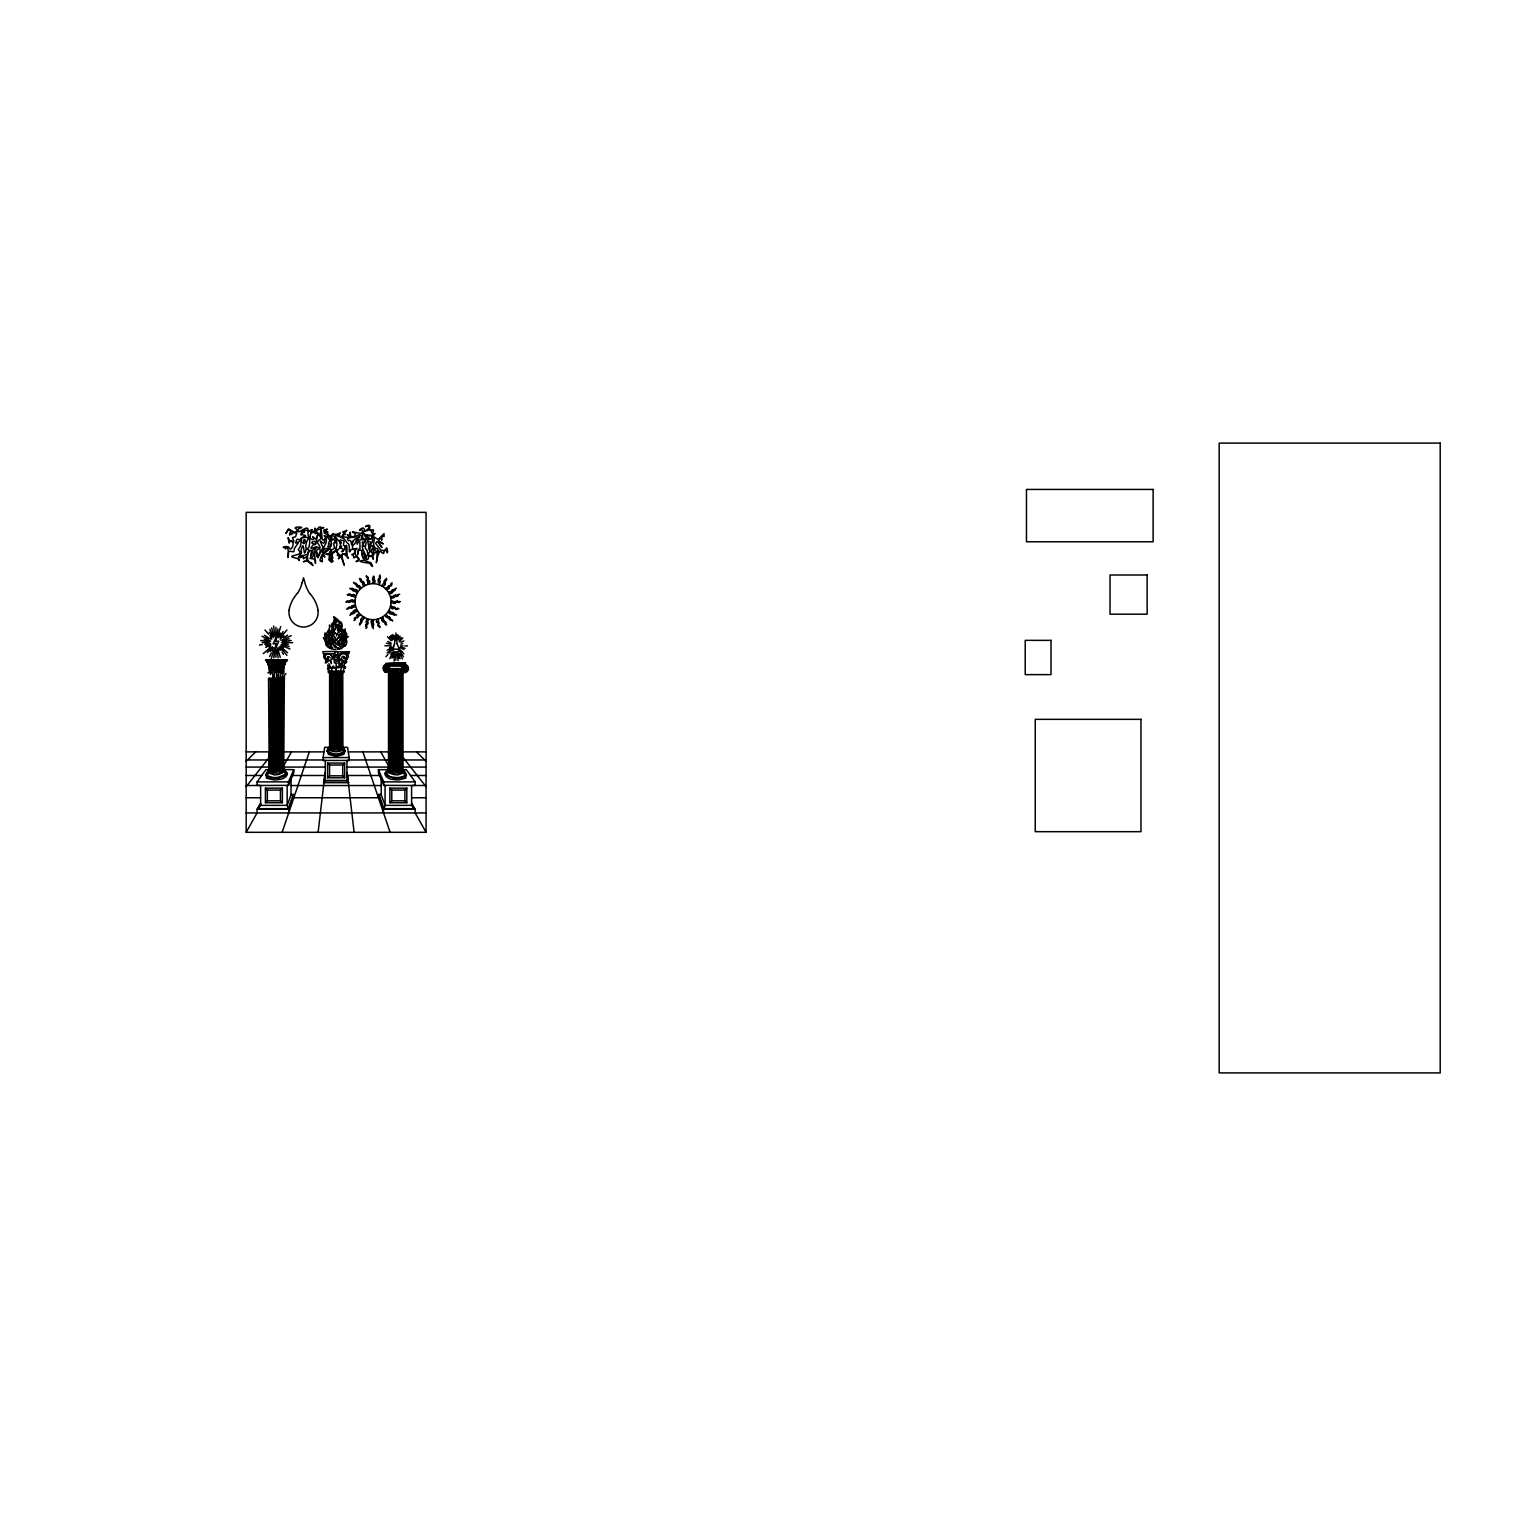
<?xml version="1.0" encoding="UTF-8"?>
<svg xmlns="http://www.w3.org/2000/svg" width="1516" height="1516" viewBox="0 0 1516 1516"><rect width="100%" height="100%" fill="white"/><g stroke="black" fill="none" stroke-linecap="round" stroke-linejoin="round"><path stroke-width="1.5" d="M278.755 667.684L278.698 665.221M389.877 671.209L389.764 770.564L389.271 671.209M394.596 641.154L394.596 639.581M272.994 677.747L273.013 676.382M274.339 676.989L274.301 678.031M278.755 668.12L278.773 678.164M274.339 676.761L274.472 668.935M394.596 641.78L394.596 642.822A4.453 4.453 0 0 1 394.539 643.731M282.715 673.066L282.905 664.558A6.689 6.689 0 0 1 283.17 663.174L283.227 663.004M327.039 750.951L328.498 754.4L334.449 756.029A22.532 22.532 0 0 0 337.784 756.029L343.734 754.4L345.193 750.78M327.039 750.78L328.896 753.225L334.392 754.608A22.911 22.911 0 0 0 337.841 754.608L342.73 753.528L345.193 751.121M360.448 579.984L360.448 580.022A4.017 4.017 0 0 0 360.486 580.704L360.486 580.704M385.708 623.436L385.708 623.284A4.017 4.017 0 0 0 385.689 622.678L385.67 622.64M284.402 676.629L284.402 676.894A9.778 9.778 0 0 1 284.288 678.164M395.922 656.201L395.941 654.23M281.047 678.164L281.199 677.197M331.151 668.196L333.236 665.998L335.87 668.821M360.675 619.892L361.244 618.717M342.597 747.028A2.539 2.539 0 0 1 344.037 748.449L342.313 750.534L337.594 751.671A19.935 19.935 0 0 1 333.899 751.595L329.919 750.534L328.309 748.506A2.539 2.539 0 0 1 329.635 747.028M274.472 668.234L274.586 664.709A5.363 5.363 0 0 1 275.306 662.625M338.94 648.298L334.486 646.934L333.312 644.281M403.066 672.005A3.335 3.335 0 0 1 401.266 669.674C402.005 661.374 410.988 671.323 404.185 670.773C399.371 665.107 409.187 670.205 403.37 668.764M280.1 672.611L280.081 668.783A19.083 19.083 0 0 1 280.612 663.989M269.242 769.976A4.927 4.927 0 0 0 267.631 771.208L267.385 772.573A5.875 5.875 0 0 0 266.039 773.861L266.551 778.239L273.922 779.925A27.97 27.97 0 0 0 279.171 779.413C282.924 779.622 290.693 775.055 285.558 771.36M281.123 673.104L280.972 665.448A9.456 9.456 0 0 1 281.01 663.553L281.123 662.776M386.694 771.36C381.539 774.96 389.309 779.717 393.061 779.413A27.97 27.97 0 0 0 398.329 779.925L405.701 778.239L406.193 773.861A5.875 5.875 0 0 0 404.905 772.61L404.582 771.246A4.927 4.927 0 0 0 402.991 769.976M276.499 672.156L276.727 667.267A31.609 31.609 0 0 1 276.784 666.604L277.03 664.501M271.307 671.228L271.288 668.708M335.946 627.207L335.927 627.491A9.664 9.664 0 0 1 335.851 628.553L335.491 629.405M395.411 639.581L395.335 640.681M328.669 659.839L327.702 656.599M281.957 668.139L281.995 667.59A13.019 13.019 0 0 1 282.336 665.145L282.715 664.046M337.007 639.411L337.007 639.487A2.786 2.786 0 0 1 336.76 640.586M336.135 668.006L336.192 662.663M341.46 658.115L342.635 656.201L344.53 657.072M260.638 804.086L258.004 808.672L288.305 808.672L287.168 805.375L287.168 785.534L288.476 785.364L293.782 772.8L293.782 769.692L285.103 769.56A2.824 2.824 0 0 0 284.515 769.105A5.268 5.268 0 0 0 283.719 768.688L285.179 771.568L278.755 774.449A24.578 24.578 0 0 1 274.339 774.865L267.385 772.573M287.149 773.236L284.894 775.889L279.683 777.803A24.048 24.048 0 0 1 274.87 778.295L268.067 777.291L265.679 775.074M404.905 772.194L404.109 776.211L398.575 777.575A23.706 23.706 0 0 1 393.478 777.158C388.987 778.03 383.245 771.568 388.513 768.688A3.885 3.885 0 0 0 386.978 769.673L378.45 769.692L378.45 772.8L383.756 785.364L385.083 785.534L385.083 805.375L383.946 808.672L414.228 808.672L411.594 804.086M343.26 636.095L343.241 636.379A3.411 3.411 0 0 1 342.389 638.16L341.65 638.937M272.103 662.776L272.122 666.434M338.864 661.753A4.112 4.112 0 0 1 338.693 661.033L337.632 659.043A2.312 2.312 0 0 0 337.575 657.319L337.973 656.39M372.576 583.148L372.576 583.091A2.217 2.217 0 0 1 372.69 582.466A2.71 2.71 0 0 1 373.144 581.879L373.486 580.893M373.599 620.177L373.599 620.29A2.217 2.217 0 0 1 373.486 620.916A2.71 2.71 0 0 1 373.031 621.503L372.614 622.337M333.198 628.647L333.179 628.799A4.662 4.662 0 0 1 333.046 629.5A4.377 4.377 0 0 1 332.629 630.448M394.065 661.147L394.425 657.338M282.772 670.224L285.444 662.549M339.243 635.791L339.243 635.754A2.653 2.653 0 0 1 340.588 633.593L340.702 633.669M340.513 664.728L342.9 660.654L346.937 661.62M338.693 661.147L337.954 663.421M346.956 772.554L348.377 782.37L323.856 782.37L325.296 772.554M318.133 832.303L325.068 772.781M329.048 637.213L329.105 638.407M360.884 621.882L360.353 622.659A3.221 3.221 0 0 0 359.557 623.663A2.141 2.141 0 0 0 359.747 625.085L360.353 623.758M385.272 581.575L385.879 580.666A3.221 3.221 0 0 0 386.618 579.718A2.141 2.141 0 0 0 386.428 578.316L385.841 579.548M394.52 656.542L394.937 653.017M337.632 653.661L337.651 653.339A2.445 2.445 0 0 0 337.215 651.899L349.495 651.69L348.794 653.813C344.284 648.81 336.988 658.171 334.468 653.358A2.558 2.558 0 0 1 335.131 651.766L336.628 651.406L322.737 651.69L323.458 653.813L334.562 653.832M384.23 582.561L384.211 582.637A2.899 2.899 0 0 1 382.923 584.001M273.771 657.849L273.979 656.371M274.074 655.708L274.642 651.709M277.257 633.593L277.921 628.932M323.856 782.37L325.296 780.399L325.296 760.464L323.098 760.445L323.098 757.545L324.651 747.369L328.991 747.369A4.245 4.245 0 0 1 329.597 746.933M342.142 644.622L342.673 642.613M335.794 645.532L335.775 645.702A2.388 2.388 0 0 0 336.078 646.726M394.16 654.344L394.482 652.43M334.581 642.974L334.695 642.386A5.818 5.818 0 0 1 334.884 641.799L335.093 641.325A8.073 8.073 0 0 1 335.737 640.226L335.434 640.491A6.367 6.367 0 0 0 333.785 642.405L333.634 643.011M396.605 637.175L397.021 635.185M393.44 657.451L393.914 655.272M406.572 775.074L404.166 777.291L397.381 778.295A24.048 24.048 0 0 1 392.549 777.803L387.357 775.889L385.102 773.236M401.513 670.754L401.588 771.777M397.647 635.943L397.912 634.844M339.584 664.16L339.451 662.151M335.946 649.056L335.226 649.341A8.509 8.509 0 0 1 333.539 649.265L331.435 648.81M368.161 582.068L367.971 582.504A5.42 5.42 0 0 0 367.668 583.205L367.952 584.437M377.996 621.352L378.185 620.878A5.42 5.42 0 0 0 378.488 620.177L378.223 618.945M331.056 667.836L330.223 667.002A1.971 1.971 0 0 0 328.385 666.453L327.475 668.764M397.571 639.24L398.386 636.208M367.137 579.51L367.137 579.548A1.914 1.914 0 0 0 367.744 581.575M379.019 623.872L379.038 623.796A1.914 1.914 0 0 0 378.431 621.806M302.234 582.599L303.56 577.804L304.868 582.599A35.664 35.664 0 0 0 310.344 594.405M391.905 658.228L393.459 652.809M271.231 658.759L273.657 650.478M277.788 636.379L278.527 633.878M278.698 633.309L279.664 629.993M279.854 629.348L280.687 626.563M336.495 635.962L336.514 635.924A2.71 2.71 0 0 0 336.514 634.503M363.707 618.831L363.707 618.774A3.885 3.885 0 0 1 364.409 617.467M393.269 647.844L393.554 647.029A6.443 6.443 0 0 1 393.781 646.441L393.914 646.195M339.091 657.546L339.016 657.792A3.108 3.108 0 0 0 338.769 659.043M369.411 527.985C369.885 532.703 375.551 526.658 372.803 532.495C371.704 535.489 371.685 527.208 367.422 530.638C361.471 529.823 361.528 536.891 363.29 538.37C359.463 543.05 370.757 535.849 364.541 536.096C361.793 528.648 367.099 538.597 369.601 538.673C365.924 533.973 363.726 546.082 363.651 542.52C358.989 539.677 367.573 549.493 362.267 545.343C362.002 549.891 364.769 551.805 365.621 556.201C362.324 561.356 366.91 561.526 370.738 562.569C374.092 567.685 372.386 567.78 369.582 563.118C368.464 563.118 353.91 561.356 363.745 560.295C366.645 558.513 363.025 548.621 362.57 555.292C365.091 563.137 360.221 553.7 362.324 550.422L358.705 550.081L357.549 554.913L358.363 549.474L360.012 548.621L359.842 541.818L358.667 541.231L357.207 544.225L356.468 540.189L361.244 539.791L361.661 536.171L359.823 534.75A12.564 12.564 0 0 0 356.506 535.811C354.896 539.052 344.265 535.66 348.434 540.852C352.432 537.195 350.67 551.312 352.963 541.667C349.267 543.77 362.135 532.533 359.008 537.877C355.748 538.805 356.563 543.278 353.171 545.154L352.47 546.537C351.428 551.578 359.861 546.423 356.071 549.152C351.39 554.875 360.107 556.675 358.875 560.882A2.767 2.767 0 0 1 358.231 561.015C352.773 562.607 358.61 560.958 358.799 558.741C354.327 553.283 353.929 561.924 353.38 555.159C348.187 554.25 357.037 554.78 355.218 550.062C354.27 549.55 350.31 548.148 350.12 551.578C347.751 553.567 351.485 544.604 347.069 542.823L344.018 538.786L337.727 535.849L341.972 536.512L344.227 533.253L342.578 532.021L346.918 530.354L344.776 532.798L345.288 534.58L342.673 534.693L343.298 536.854L348.813 537.46L349.646 536.171L347.221 534.883L350.234 536.096L350.139 532.211L350.764 536.38L353.91 536.872L355.578 533.897L352.735 532.154C349.495 529.956 366.493 537.251 361.812 529.558C355.312 533.139 364.939 523.607 364.352 530.808C367.63 531.131 372.33 524.119 366.569 526.204C362.589 528.345 370.302 522.698 369.923 526.734A25.867 25.867 0 0 1 369.582 527.473L369.582 527.473M350.67 613.715L351.466 612.786A4.396 4.396 0 0 1 352.356 612.635L353.455 611.801M395.505 589.667L394.691 590.596A4.396 4.396 0 0 1 393.8 590.747L392.739 591.505M282.147 832.303L309.321 751.879M333.88 621.446L333.785 621.712A3.942 3.942 0 0 1 333.444 622.451A3.203 3.203 0 0 1 332.667 623.36L332.591 623.398M270.701 771.72L270.625 680.021M332.061 656.883L334.771 654.685M331.435 663.458L331.379 663.629A4.055 4.055 0 0 0 331.265 662.928L331.265 662.833M288.703 812.936L288.703 809.241L293.82 794.46L291.034 794.46M397.988 639.6L398.537 637.99M288.305 808.672L293.119 794.971L291.034 794.877L287.168 805.375L260.638 805.375L258.004 808.672M330.317 747.862L330.166 673.066M394.482 643.807L391.905 650.402L394.842 651.918A12.28 12.28 0 0 0 396.15 651.937L399.618 650.989M270.341 679.983L270.435 771.796M332.61 636.606L331.739 634.692A2.994 2.994 0 0 0 331.89 636.322L331.985 636.701A3.506 3.506 0 0 1 331.947 638.52L331.871 638.482M331.796 638.71L331.246 639.904M312.201 529.52C303.029 532.912 311.974 536.683 309.226 545.248A3.127 3.127 0 0 1 308.601 547.636L307.123 549.019L308.961 549.948L307.142 554.61L301.115 555.803L300.073 557.699L303.541 556.713L303.408 558.779L306.706 556.524L306.535 560.598L303.276 561.754L307.388 560.977L312.959 565.563L311.235 562.55C305.19 563.649 307.331 548.451 311.86 550.611C309.719 556.808 310.363 558.703 312.372 552.923L312.827 550.005C323.439 541.231 304.015 554.704 313.736 544.452C320.084 545.324 305.891 543.069 314.854 541.212L315.915 543.846L317.545 535.129L315.878 539.109L312.656 536.759L313.774 538.995L312.599 539.734L310.117 538.521L310.363 534.58C313.736 529.046 315.044 535.015 315.84 533.405L316.977 533.48C326.054 540.511 316.067 538.635 317.773 543.259C319.251 545.192 322.624 550.782 317.034 546.859C315.025 548.64 314.001 553.321 312.827 556.903C304.659 560.541 316.579 555.728 315.252 562.796L315.48 563.27C316.143 559.612 313.168 555.955 315.574 551.976C318.474 550.479 314.892 561.394 317.64 554.25C314.21 550.801 319.402 546.347 320.35 550.706L317.791 557.774L323.003 547.333C315.84 532.703 325.03 549.474 324.632 539.999C328.062 534.314 323.704 542.576 322.264 539.26L321.259 530.031L320.293 532.703L321.278 536.854L317.223 532.135C308.809 530.695 331.947 526.981 320.615 527.625C319.933 523.967 313.926 535.015 314.911 528.061C316.579 530.903 307.881 535.489 311.746 530.543A13.852 13.852 0 0 0 312.05 529.937M246.179 785.534L288.476 785.364L288.476 781.877L293.782 769.692M389.801 658.664L392.492 652.657M269.583 656.617L271.269 652.903M272.16 650.97L273.695 647.616M278.224 637.705L280.327 633.063M399.087 638.103L399.997 636.133M404.848 772.573L397.912 774.865A24.578 24.578 0 0 1 393.478 774.449L388.74 772.895L386.694 770.564M347.789 608.181L347.979 607.84A3.108 3.108 0 0 1 350.044 607.044A2.407 2.407 0 0 0 352.091 606.059M337.556 658.986L334.562 659.479L334.24 662.132M337.158 624.308L339.584 628.098A3.297 3.297 0 0 1 339.925 629.235L339.982 629.386A4.169 4.169 0 0 0 340.323 628.401M351.03 614.34L351.049 614.283A1.952 1.952 0 0 1 351.39 613.809L351.485 613.734M395.108 589.099L395.145 589.042A1.952 1.952 0 0 1 394.785 589.572L394.729 589.591M282.544 679.983L282.469 770.564L282.848 680.097M354.858 611.782L355.9 611.554A2.71 2.71 0 0 0 356.62 611.611A2.217 2.217 0 0 0 357.226 611.422L357.34 611.384M391.28 591.638L390.465 591.884A2.71 2.71 0 0 0 389.536 591.771A2.217 2.217 0 0 0 388.949 591.96L388.816 591.998M346.179 657.906L343.658 658.361L344.265 656.617M280.195 663.648L280.081 663.856A9.077 9.077 0 0 0 279.342 665.77L279.134 666.699A17.794 17.794 0 0 0 278.755 670.584M379.625 575.72L379.663 575.682A2.445 2.445 0 0 1 380.099 575.019M366.512 627.719L366.531 627.662A2.445 2.445 0 0 1 366.057 628.363L366 628.325M329.806 641.041L330.734 639.392A4.624 4.624 0 0 0 331.454 635.64M334.505 623.474L334.316 623.834A3.582 3.582 0 0 1 334.695 629.064M336.306 655.348L335.51 655.045M333.52 640.169L332.194 643.504A5.78 5.78 0 0 0 332.004 644.414M395.354 588.644L396.415 588.094M246.179 832.303L246.179 512.351L426.072 512.351L426.072 832.303L246.179 832.303L257.076 812.936L257.076 809.241L260.638 803.082M283.719 765.618L291.451 751.879M346.216 601.928L347.6 601.7M350.84 614.7L349.76 615.288M373.012 625.54L372.746 626.525A1.952 1.952 0 0 0 372.955 627.074L373.012 627.112M399.94 601.511L398.689 601.644M365.716 626.525A3.108 3.108 0 0 1 366.209 624.327L366.247 624.27M351.977 605.983L353.607 605.282A3.885 3.885 0 0 0 355.18 605.32L355.388 605.017M400.641 638.482L401.228 637.478M390.863 654.135L391.545 653.017M337.708 630.921L337.822 626.942L338.409 628.041A8.982 8.982 0 0 1 338.769 628.818L338.883 629.159A5.173 5.173 0 0 1 339.167 630.656L339.167 630.827A3.638 3.638 0 0 1 339.129 631.471M342.218 634.086L341.138 635.659A3.203 3.203 0 0 0 340.399 637.345A2.217 2.217 0 0 1 340.096 638.767M399.068 640.965L400.338 638.918M331.417 748.733L331.398 673.066M270.246 651.539L272.425 648.147M279.835 636.606L281.218 634.465M281.654 633.783L283.075 631.566M282.848 663.079L282.203 664.141A7.807 7.807 0 0 0 280.972 668.044M283.587 771.17L278.3 773.747M374.452 582.049L374.357 582.201A3.24 3.24 0 0 0 373.884 583.016M389.176 593.647L389.669 593.097A3.24 3.24 0 0 1 390.446 593.059L390.768 593.059M371.723 621.333L371.894 621.048A3.24 3.24 0 0 0 372.273 620.366M343.791 640.339L345.743 637.743A3.657 3.657 0 0 1 346.235 637.288M354.934 620.082L355.104 619.684A3.392 3.392 0 0 1 355.426 618.831M391.242 583.3L391.109 583.546A3.392 3.392 0 0 1 390.749 584.551M345.459 654.362L346.425 653.851M360.713 614.757L359.898 615.591A5.42 5.42 0 0 1 359.027 615.723L358.553 615.761M385.462 588.625L386.391 587.772A5.42 5.42 0 0 1 387.149 587.677L387.66 587.621M346.16 602.004L346.179 601.966A2.141 2.141 0 0 1 347.183 600.923A3.221 3.221 0 0 1 348.49 601.094L349.571 601.189M378.109 582.466L378.28 582.22A1.952 1.952 0 0 0 378.621 581.594A3.07 3.07 0 0 0 378.469 580.552M271.857 772.175L271.781 679.964L271.61 772.194M368.369 620.461L367.933 621.086A1.952 1.952 0 0 0 367.535 621.787A3.07 3.07 0 0 0 367.687 622.83M329.882 673.066L329.749 746.782A2.786 2.786 0 0 0 329.957 747.9L330.109 747.975M260.638 805.375L260.638 785.534L257.095 785.364L257.095 781.877L265.906 769.692L269.223 769.692L269.223 751.879L246.179 751.879M379.133 578.562L379.227 578.43A2.141 2.141 0 0 0 379.701 577.103M297.344 593.268L295.791 595.295A33.75 33.75 0 0 0 288.931 610.436M327.702 631.641L327.437 631.982A10.1 10.1 0 0 0 326.622 633.271L326.471 633.555A10.081 10.081 0 0 0 325.75 635.337A2.748 2.748 0 0 0 325.769 636.91L326.054 637.554A6.898 6.898 0 0 1 326.66 639.259M379.815 582.921L380.004 581.386M345.155 641.95L344.947 642.197A3.032 3.032 0 0 0 344.378 644.224L344.397 644.338M246.179 786.671L269.223 757.413M337.5 657.319L334.24 656.504M401.74 639.202L402.82 637.876M328.555 641.211L328.593 641.154A3.43 3.43 0 0 0 329.275 639.998M399.428 641.855L401.228 639.714M267.309 652.619L269.564 650.023M269.962 649.568L272.387 646.764M280.233 637.724L284.079 633.271M284.591 632.684L286.941 629.974M342.085 673.028L342.256 747.919A2.16 2.16 0 0 0 342.521 746.82L342.37 673.066M385.955 656.693L388.02 654.344M389.138 653.131L390.995 651.046M331.132 673.009L331.189 748.733M340.626 639.96L342.048 638.52M397.571 594.973L397.647 594.916A2.141 2.141 0 0 1 396.301 595.523M337.803 638.028L337.651 638.179A2.255 2.255 0 0 0 337.026 639.032M265.433 802.741L267.347 800.808L280.441 800.808L282.374 802.741L282.374 788.168L265.433 788.168L265.433 802.741L282.374 802.741M265.433 788.168L267.347 790.101L280.441 790.101L282.374 788.168M327.589 777.765L329.541 775.832L342.711 775.832L344.644 777.765L344.644 763.098L327.589 763.098L327.589 777.765L344.644 777.765M327.589 763.098L329.541 765.03L342.711 765.03L344.644 763.098M389.877 802.741L391.791 800.808L404.886 800.808L406.819 802.741L406.819 788.168L389.877 788.168L389.877 802.741L406.819 802.741M389.877 788.168L391.791 790.101L404.886 790.101L406.819 788.168M390.768 598.365L390.995 598.176A3.885 3.885 0 0 1 392.549 598.176L394.198 597.418A2.407 2.407 0 0 1 396.055 596.243L396.131 596.319M246.179 761.297L255.711 751.879M350.84 600.298L350.764 600.355A5.723 5.723 0 0 1 350.006 600.942M401.835 771.777L402.1 671.323M334.581 657.357L334.013 658.816A2.009 2.009 0 0 1 334.051 659.763L333.368 658.797A2.672 2.672 0 0 1 333.596 657.394M389.593 650.857L391.791 648.772M332.269 639.771L331.947 640.074A2.52 2.52 0 0 0 331.265 640.946M384.988 584.626L385.481 583.489M387.186 652.979L388.949 651.368M339.792 623.171L339.774 623.209A2.653 2.653 0 0 0 338.807 625.104M338.618 642.291L339.091 645.229A7.845 7.845 0 0 1 339.887 646.157L339.963 646.271M400.66 772.156L400.66 670.565L400.432 772.194M263.272 653.642L270.53 647.351M280.062 639.089L282.109 637.326M282.867 636.663L283.928 635.754M342.919 638.388L343.052 638.274A3.98 3.98 0 0 0 342.294 639.013M285.956 673.654L285.785 673.805A4.093 4.093 0 0 0 284.307 676.629M324.557 658.645A3.221 3.221 0 0 1 324.576 654.268L325.94 654.002M344.871 639.979L345.004 639.885A2.198 2.198 0 0 1 344.321 641.382M329.768 633.859L329.484 635.659M384.893 580.344L384.969 580.287A4.017 4.017 0 0 1 385.462 579.965L385.595 579.87M387.755 669.522L387.395 668.291M384.609 584.892L384.533 584.949A4.169 4.169 0 0 0 383.302 586.919M361.547 618.49L361.623 618.433A4.169 4.169 0 0 0 362.855 616.462M351.125 600.052L352.432 599.957M395.051 603.33L393.743 603.444M397.135 609.034L397.192 608.996A1.952 1.952 0 0 1 398.272 608.674A2.103 2.103 0 0 0 398.916 608.826M269.09 647.067L270.454 646.195M283.644 637.705L287.623 635.166M342.54 646.593L342.919 646.347A2.274 2.274 0 0 0 343.45 646.005M350.48 601.852L350.404 601.909A2.407 2.407 0 0 1 348.775 602.383M395.695 601.53L395.771 601.473A2.407 2.407 0 0 1 397.381 600.999M360.562 623.512L360.713 623.417A4.017 4.017 0 0 0 361.206 623.095L361.358 622.962A2.407 2.407 0 0 0 361.907 621.446L361.926 621.352M387.167 650.269L391.583 647.692M400.906 642.5L403.881 640.908M328.404 658.967L325.618 658.115M338.921 664.785L339.546 665.524M353.038 594.954L353.114 594.916A2.407 2.407 0 0 1 350.897 594.935M265.698 647.332L268.54 646.043M269.431 645.645L271.004 644.925M280.915 640.396L284.269 638.861M285.558 638.274L291.224 635.678M396.605 602.193L397.685 602.269A3.221 3.221 0 0 0 398.879 602.439A2.141 2.141 0 0 0 399.997 601.549M395.145 601.814L395.221 601.776A2.899 2.899 0 0 1 393.326 601.359L392.625 601.246M389.498 647.787L391.431 647.067M284.345 678.827L283.719 770.64M400.868 644.281L402.744 643.618M342.578 640.055L341.953 640.396A2.445 2.445 0 0 0 341.479 641.154M340.304 540.151L338.504 540.947L334.979 535.963C340.152 535.811 341.308 531.225 339.281 533.31C336.363 534.902 333.634 534.485 333.084 533.48C332.061 533.291 329.919 540.947 330.545 536.02C325.485 535.053 329.124 530.676 327.058 531.945A3.108 3.108 0 0 0 326.376 532.4L324.917 532.969L326.565 530.96L324.519 530.448L327.285 529.179L323.893 530.24L324.234 533.026L329.768 536.152L331.758 544.036L328.404 544.111L329.086 541.78C333.008 541.25 325.788 538.275 328.422 536.437C327.039 537.498 322.51 534.276 324.746 536.285C328.669 542.444 324.841 543.315 322.794 549.986A9.039 9.039 0 0 0 322.264 551.748C321.013 553.965 324.632 546.385 327.437 548.83L327.342 550.024C322.681 550.232 317.848 563.251 321.127 560.787C324.386 566.093 319.421 549.057 324.917 557.073A2.615 2.615 0 0 1 324.121 556.353C321.127 552.127 332.042 551.293 327.854 546.954C328.46 543.221 329.237 548.47 331.094 545.362L329.578 549L331.417 549.626L329.086 553.53L325.826 554.231L329.446 554.913L328.953 559.954L331.852 562.417L329.427 559.707L330.28 558.343L332.97 561.451L329.825 554.269L331.322 553.965L332.686 558.305L331.928 554.022L335.548 551.009L337.822 553.53L337.367 555.368L340.077 556.732L338.371 558.835L340.626 556.827A3.43 3.43 0 0 1 341.574 557.755C350.31 581.272 333.937 541.155 348.358 558.343C345.364 554.837 348.566 542.747 345.496 545.931C339.925 545.533 348.225 540.037 340.55 540.208M343.298 666.453L343.393 666.415A2.16 2.16 0 0 1 344.719 666.566L345.61 667.135L344.719 666.547M386.447 664.974C378.905 665.505 388.361 677.027 389.612 668.291C385.595 661.905 385.102 673.957 388.096 668.12M394.785 638.179L396.737 638.236M265.831 645.626L269.677 644.49M282.848 640.624L289.253 638.748M389.328 585.46L389.29 585.46A1.914 1.914 0 0 0 387.831 587.014M356.847 617.922L356.923 617.903A1.914 1.914 0 0 0 358.344 616.387M351.466 588.284L352.678 588.53M394.634 615.117L393.497 614.852A4.396 4.396 0 0 1 392.928 614.17L391.659 613.639M394.406 649.284L394.046 649.36A4.719 4.719 0 0 0 392.985 649.625M354.517 589.743L353.247 589.212A4.396 4.396 0 0 0 352.697 588.511M259.35 645.039L262.23 644.622M264.807 644.262L270.568 643.428M282.431 641.723L285.008 641.344M285.595 641.268L288.248 640.889M289.006 640.775L291.148 640.472M387.224 669.731L386.049 669.276M394.577 649.265L395.297 649.17A7.334 7.334 0 0 1 397.457 649.265L398.121 649.416M331.492 668.385L332.137 668.196A12.64 12.64 0 0 1 332.686 668.044L333.956 668.101M386.694 664.33L390.995 664.311M354.896 583.035L355.218 583.035A3.108 3.108 0 0 1 356.923 584.418L356.942 584.475M391.223 620.366L390.957 620.347A3.108 3.108 0 0 1 389.252 618.964A2.407 2.407 0 0 0 387.357 617.694L385.974 616.898A3.885 3.885 0 0 0 385.159 615.382L385.007 615.401M266.285 660.711L266.835 661.81L286.789 661.203L266.115 660.711M340.342 666.13L341.877 667.021A4.15 4.15 0 0 0 342.142 665.77L342.123 665.638A4.207 4.207 0 0 1 343.071 662.985M337.5 649.416L339.319 649.151A15.577 15.577 0 0 0 341.991 648.374M351.106 588.909L351.162 588.909A1.952 1.952 0 0 1 351.75 588.966L351.864 589.004M395.013 614.473L395.07 614.473A1.952 1.952 0 0 1 394.425 614.416L394.387 614.397M386.618 664.937L404.412 664.937M345.098 667.912L345.193 667.912A3.24 3.24 0 0 1 343.905 667.665M355.237 590.956L355.957 591.733A2.71 2.71 0 0 0 356.26 592.396A2.217 2.217 0 0 0 356.715 592.832L356.829 592.908M390.882 612.426L390.237 611.725A2.71 2.71 0 0 0 389.896 610.986A2.217 2.217 0 0 0 389.441 610.55L389.404 610.512M414.228 808.672L411.594 805.375L385.083 805.375L381.217 794.877L379.133 794.971L383.946 808.672M286.183 661.81L266.892 661.81M404.829 645.93L407.482 645.911M342.635 746.933A4.245 4.245 0 0 1 343.26 747.369L347.6 747.369L349.154 757.545L349.154 760.445L346.956 760.464L346.956 780.399L348.377 782.37M262.097 642.651L266.21 642.651M266.797 642.651L268.768 642.651M281.408 642.651L285.69 642.651M286.505 642.651L292.74 642.651M384.875 645.797L386.334 645.797M265.508 660.104L287.547 660.104M388.361 671.967A4.226 4.226 0 0 0 390.484 668.613L401.171 668.594M390.067 669.996L401.247 669.693M268.522 678.164L284.496 678.164M284.496 678.827L268.522 678.827L269.223 772.004L273.752 774.051A18.628 18.628 0 0 0 278.3 773.747M268.673 679.509L284.345 679.509M283.719 751.879L323.95 751.879M348.282 751.879L388.513 751.879M403.01 751.879L426.072 751.879M323.098 757.545L349.154 757.545M246.179 759.952L269.223 759.952M283.719 759.952L323.098 759.952M349.154 759.952L388.513 759.952M403.01 759.952L426.072 759.952M323.098 760.445L349.154 760.445M246.179 767.077L269.223 767.077M283.719 767.077L325.296 767.077M346.956 767.077L388.513 767.077M403.01 767.077L426.072 767.077M403.01 769.692L406.345 769.692L415.157 781.877L415.157 785.364L411.594 785.534L411.594 805.375M347.183 772.781L354.119 832.303M246.179 775.491L261.718 775.491M292.645 775.491L324.216 775.491M348.017 775.491L379.587 775.491M410.533 775.491L426.072 775.491M325.296 780.399L346.956 780.399M257.095 781.877L288.476 781.877M378.45 769.692L383.756 781.877L415.157 781.877M323.401 782.559L348.851 782.559M291.034 785.534L381.217 785.534M426.072 785.534L383.756 785.364L383.756 781.877M293.82 794.46L293.82 797.757L378.413 797.757L378.413 794.46L381.217 794.46M246.179 797.757L260.638 797.757M411.594 797.757L426.072 797.757M257.076 809.241L288.703 809.241M378.413 794.46L383.548 809.241L415.157 809.241L415.157 812.936L426.072 832.303M246.179 812.936L426.072 812.936M350.708 588.928L349.646 588.303M395.411 614.454L396.605 615.117M267.366 662.53L269.374 663.591L270.492 667.021M385.917 668.973C385.67 665.278 391.526 668.708 387.471 670.678C382.923 670.565 384.988 665.088 387.717 666.111L403.976 666.187M387.13 645.778L391.09 645.797M358.818 585.555L360.24 586.616A3.885 3.885 0 0 0 360.998 588L361.358 588.037M400.47 645.873L403.066 645.911M387.717 666.111L390.256 668.594M326.111 659.403L325.315 659.27A7.277 7.277 0 0 1 325.959 660.957M355.388 610.323L355.729 610.342A3.24 3.24 0 0 0 356.506 610.342M348.074 595.163L348.415 595.144A3.392 3.392 0 0 1 349.419 594.954L349.684 595.087M398.083 608.219L397.817 608.219A3.392 3.392 0 0 1 396.756 608.428M355.578 597.512L354.479 597.247A5.42 5.42 0 0 1 353.91 596.527L353.702 596.205M390.597 605.869L391.791 606.248A5.42 5.42 0 0 1 392.265 606.855L392.568 607.272M391.412 596.356L392.549 596.451A1.952 1.952 0 0 0 393.25 596.451A3.07 3.07 0 0 0 394.084 595.788M354.744 607.025L353.721 606.931A1.952 1.952 0 0 0 352.906 606.95M395.335 595.276L396.301 595.371M333.293 658.721L331.019 659.062L330.81 661.753M260.752 640.472L264.807 641.06M265.508 641.154L269.488 641.723M283.056 643.675L288.248 644.414M291.659 540.871L289.764 540.625L288.059 537.649L289.063 543.164L290.2 541.06L293.99 541.686L292.436 537.611L295.525 536.778L296.814 533.12L292.74 532.779L291.622 534.523L290.75 532.343L289.537 535.129L290.655 531.187L288.684 529.444L285.899 533.329L288.154 529.406C288.931 527.208 295.62 536.399 297.401 529.406C288.836 526.241 308.62 526.583 298.917 528.421C294.445 537.289 305.986 525.711 307.767 528.572L308.487 531.434C307.653 530.373 304.034 528.743 301.267 532.685C309.548 530.373 300.528 533.405 300.566 534.655C309.719 535.603 304.015 536.096 301.551 537.934C314.343 535.679 303.977 540.018 306.156 548.621C303.048 563.308 304.754 535.11 301.021 550.668C303.408 555.14 295.923 555.576 299.239 560.579C300.68 557.414 284.477 557.433 295.81 555.064C296.928 554.704 303.011 553.927 298.235 549.645C300.68 547.087 301.059 543.372 301.589 539.81C299.41 535.034 300.888 545.476 299.239 539.734C296.473 537.99 296.435 540.17 295.791 543.164C302.916 538.938 294.331 546.954 294.199 549.55C294.767 555.235 287.775 547.314 288.305 554.458C287.49 564.293 289.745 547.522 286.657 547.447L285.728 547.958C285.16 551.331 285.937 545.684 283.663 547.598C281.161 547.598 288.59 544.756 289.253 547.958C290.864 552.336 295.506 542.557 291.697 541.61M347.865 594.594L347.922 594.613A2.103 2.103 0 0 0 347.259 594.556M404.279 667.817L403.275 669.75M344.378 658.664L344.473 658.683A2.217 2.217 0 0 0 347.164 658.891L348.509 656.295L347.24 653.889M389.404 643.94L391.014 644.262M393.952 773.747L388.664 771.17M354.971 583.831L354.934 583.812A2.009 2.009 0 0 1 353.834 583.054A2.445 2.445 0 0 1 353.493 582.277M391.242 619.57L391.185 619.551A2.141 2.141 0 0 1 390.048 618.717L389.764 617.751M329.938 668.215L328.498 668.385A2.558 2.558 0 0 1 327.778 668.821M386.447 643.163L388.74 643.731M404.753 664.974C412.409 668.783 402.517 675.643 401.74 669.049C403.616 662.511 409.055 672.1 403.654 670.11M363.082 581.708L362.987 581.67A5.723 5.723 0 0 1 362.191 581.329M382.998 621.655L383.188 621.712A5.723 5.723 0 0 1 383.965 622.053M264.03 639.165L266.608 639.904M267.176 640.074L269.071 640.624M269.677 640.813L270.72 641.116M282.222 644.49L283.776 644.944M284.724 645.229L289.253 646.555M402.858 647.654L405.056 648.355M400.641 646.972L402.271 647.503M341.365 671.228L340.702 670.678A5.211 5.211 0 0 1 341.574 667.987L342.199 667.059A3.525 3.525 0 0 1 343.298 666.453M397.457 601.246L397.552 601.284A4.017 4.017 0 0 1 398.102 601.549M348.661 602.117L348.794 602.174A4.017 4.017 0 0 1 348.074 601.833L347.96 601.776M261.984 636.284L268.54 639.278M280.915 644.925L289.916 649.038M363.518 581.841L364.257 582.94M382.563 621.503L381.899 620.461M367.365 577.16L367.422 577.179A1.952 1.952 0 0 1 366.55 576.402M351.011 601.511A2.899 2.899 0 0 1 352.849 602.023L353.664 602.117A3.885 3.885 0 0 1 355.085 602.06M387.812 641.439L391.147 643.106M328.271 656.617L328.385 656.674A2.103 2.103 0 0 1 330.033 657.622M402.119 648.64L403.919 649.606M400.016 647.578L401.494 648.374M361.642 582.201L361.547 582.144A2.407 2.407 0 0 1 360.334 580.988M384.533 621.181L384.609 621.238A2.407 2.407 0 0 1 385.841 622.394M399.39 649.909L399.22 649.833A3.961 3.961 0 0 0 398.139 649.398M264.296 635.166L266.475 636.568M267.081 636.947L270.454 639.127M281.445 646.195L283.644 647.597M368.957 581.007L368.9 580.969A2.407 2.407 0 0 1 367.838 579.093M360.334 579.624L359.5 578.525A2.141 2.141 0 0 1 360.808 578.885A3.221 3.221 0 0 1 361.301 580.097L361.756 581.083M323.401 637.876L323.533 637.952A8.717 8.717 0 0 1 324.557 638.767L325.239 639.506A5.609 5.609 0 0 1 326.016 640.681L326.622 643.239M267.366 662.776L268.957 665.884L269.261 672.194M384.401 622.299L384.893 623.284A3.221 3.221 0 0 0 385.329 624.403A2.141 2.141 0 0 0 386.656 624.933L385.86 623.796M362.097 582.466L362.153 582.523A2.899 2.899 0 0 1 362.684 584.323L363.006 585.081A3.885 3.885 0 0 1 363.764 586.294M384.003 620.859L384.079 620.916A2.899 2.899 0 0 1 383.491 619.059L383.188 618.339M350.878 594.689L350.556 594.424A1.99 1.99 0 0 0 348.907 593.988M337.367 619.305L333.691 616.728A6.31 6.31 0 0 1 333.785 621.427M340.399 666.509L337.822 666.358L335.984 669.257M336.798 671.228L336.192 670.224A2.805 2.805 0 0 1 335.737 671.228M330.507 630.827L330.602 630.902A2.16 2.16 0 0 1 331.284 633.214M270.53 637.952L271.838 639.089M280.062 646.214L283.928 649.568M284.458 650.023L287.547 652.714M416.521 751.879L426.072 761.297M386.713 664.33L404.791 664.349A4.169 4.169 0 0 1 408.354 669.466A4.169 4.169 0 0 1 402.915 672.46M350.897 595.75L350.954 595.807A1.914 1.914 0 0 0 353.001 596.262M338.011 619.892L338.788 620.688A5.666 5.666 0 0 1 339.224 621.181L339.66 621.806M400.072 649.871L401.816 651.615M395.202 607.575L395.259 607.632A1.914 1.914 0 0 0 393.175 607.12M267.726 663.079L269.242 668.537M334.43 662.284L334.979 663.269M387.49 636.777L391.071 640.643M402.271 652.013L403.919 653.813M373.884 576.269L374.281 577.425A4.396 4.396 0 0 1 373.959 578.278L374.13 579.643M372.292 627.131L371.875 625.956A4.396 4.396 0 0 1 372.197 625.104L372.064 623.796M264.959 629.974L268.578 634.143M269.962 635.735L271.667 637.724M280.233 647.597L284.079 652.032M284.591 652.619L286.941 655.329M391.147 607.632L391.393 607.992A2.066 2.066 0 0 0 392.928 608.977M403.01 757.413L426.072 786.671M310.534 594.272L311.595 595.655A32.992 32.992 0 0 1 318.114 610.436M269.981 662.644L270.246 663.023A10.441 10.441 0 0 1 271.876 667.59L271.951 668.215A29.903 29.903 0 0 1 272.046 669.125L272.236 671.778M380.156 576.611L380.308 576.895A3.108 3.108 0 0 1 379.966 579.055A2.407 2.407 0 0 0 379.796 581.329M372.026 537.555C371.287 541.307 362.381 537.63 366.19 542.273C363.726 554.875 367.213 543.486 367.63 554.97C363.764 558.305 369.108 564.767 368.824 552.942C371.685 548.015 372.519 556.884 373.448 553.283C373.088 548.11 374.13 545.059 371.041 550.801L369.354 550.516L368.71 546.31L369.677 549.436L370.946 545.893L373.125 545.855L370.851 545.097L370.359 543.202L369.696 545.192L368.426 545.002L367.668 541.004L370.738 542.122C371.856 547.314 374.926 533.405 368.938 536.077C363.992 533.556 367.611 535.489 371.231 535.281L372.14 535.925L372.709 534.068L375.172 533.48L372.803 536.247L378.375 539.563L384.06 533.613L383.908 536.645L383.15 535.413L381.975 536.418L381.748 540.321L381.16 539.014C382.354 534.826 377.541 539.885 379.19 541.686C381.047 541.307 384.458 545.381 382.657 543.543C372.955 537.611 389.46 556.959 377.238 541.326L375.57 543.297L380.933 550.175L384.571 550.649L386.751 547.901L387.319 549.304A8.471 8.471 0 0 0 387.679 551.142L387.281 552.885A8.774 8.774 0 0 0 387.149 551.255C381.407 547.409 386.58 557.755 380.687 551.293C377.143 552.506 375.494 568.178 376.745 560.712L377.143 552.715L374.642 552.658L372.841 556.258L373.277 559.252L372.007 556.277L369.354 556.391L373.315 554.723L373.865 547.977L376.233 551.521L378.053 551.919C380.345 548.849 376.48 551.976 377.617 548.735C369.26 547.238 377.579 535.83 372.538 537.555M379.929 626.601L379.758 626.335A3.392 3.392 0 0 1 379.095 625.558M402.555 655.405L403.502 656.75M328.46 671.076L328.498 670.546A2.426 2.426 0 0 0 328.081 668.613M366.285 576.876L366.379 577.009A3.392 3.392 0 0 1 367.08 577.823M391.28 639.032L392.151 640.377M269.242 632.21L272.065 636.606M278.906 647.237L280.896 650.345M282.052 652.126L283.454 654.325M389.65 636.568L390.749 638.293M328.896 633.536L328.858 633.461A2.445 2.445 0 0 1 328.82 631.528M400.129 651.69L402.214 655.026M272.558 662.966L273.088 663.913A9.854 9.854 0 0 1 274.074 667.097L274.207 668.954M326.357 654.552L326.243 654.362A3.316 3.316 0 0 1 330.715 655.083M411.594 803.082L415.157 809.241M373.182 627.416L373.22 628.78M366.209 622.053L366.455 620.347A3.885 3.885 0 0 0 367.27 619.002L367.156 618.793M327.589 636.777L327.627 636.834A4.7 4.7 0 0 1 327.854 640.927L327.532 641.344A4.434 4.434 0 0 0 328.347 646.214L329.635 647.256A2.748 2.748 0 0 0 330.886 647.976M380.781 751.879L388.513 765.618M345.459 631.812L345.837 632.513A10.802 10.802 0 0 1 346.122 633.082L346.349 633.574M342.54 643.371A3.297 3.297 0 0 1 342.673 644.054L342.976 644.167A1.933 1.933 0 0 1 343.26 645.001M340.797 664.122L340.816 664.16A5.42 5.42 0 0 1 341.138 664.899M388.854 611.725A3.24 3.24 0 0 1 389.233 612.407L389.404 612.691M270.113 663.326L270.208 663.496A9.323 9.323 0 0 1 271.08 666.339M401.02 656.049L402.498 658.986M390.692 635.678L392.265 638.823M356.904 590.994L356.866 590.918A3.24 3.24 0 0 0 357.302 591.657M391.564 635.204L392.322 636.796M397.097 644.054L397.495 644.85A17.472 17.472 0 0 1 397.874 645.645L399.75 650.383M344.738 634.2L344.701 634.124A4.34 4.34 0 0 1 342.843 640.472M399.618 653.263L400.641 655.443M386.902 614.984L387.338 615.932A1.952 1.952 0 0 0 387.717 616.538A3.07 3.07 0 0 0 388.702 616.936M359.216 588.322L358.856 587.545A1.952 1.952 0 0 0 358.458 586.844M269.886 629.348L271.914 633.783M272.16 634.332L273.695 637.705M278.66 648.602L279.342 650.061M392.625 637.497L393.364 639.165M273.6 664.216L273.467 663.913A2.994 2.994 0 0 0 272.274 662.454M325.353 636.985L324.993 636.17A3.79 3.79 0 0 1 325.106 632.892M341.706 630.883L341.687 630.808A2.293 2.293 0 0 1 340.797 633.802M366.626 576.307L366.645 576.345A2.103 2.103 0 0 0 366.36 575.758M379.531 627.037L379.55 627.074A2.103 2.103 0 0 0 379.815 627.624M392.909 634.503L393.288 635.583M336.419 634.351L336.723 633.972A4.832 4.832 0 0 1 337.803 633.025L338.561 632.532A11.218 11.218 0 0 1 339.622 631.945L341.157 630.144L340.759 627.055A6.405 6.405 0 0 0 340.304 626.089L340.02 625.596A7.447 7.447 0 0 1 340.304 626.62M362.911 751.879L390.086 832.303M269.924 663.61L269.962 663.743A13 13 0 0 1 270.492 667.59L270.511 673.142M393.383 636.455L393.989 638.369M325.959 644.073L325.106 641.23A12.962 12.962 0 0 0 323.458 637.838M329.616 665.259L329.654 665.429A7.845 7.845 0 0 1 329.957 666.813M271.629 627.927L274.112 636.379M277.485 647.882L277.978 649.549M278.243 650.478L280.271 657.375M398.519 653.396L400.11 658.835M379.512 577.084L379.512 577.122A2.009 2.009 0 0 1 379.587 575.701M366.645 626.26L366.683 626.354A2.009 2.009 0 0 1 366.569 627.681M335.832 624.763L335.832 624.725A4.643 4.643 0 0 1 335.661 623.474L335.661 623.417A2.824 2.824 0 0 1 337.291 620.84M343.772 633.669L344.075 634.749A3.752 3.752 0 0 1 343.185 638.388M379.019 584.607L378.981 584.418A3.885 3.885 0 0 1 379.758 583.073M344.549 631.092L344.625 631.414A3.866 3.866 0 0 1 344.625 633.309M385.405 583.129L385.386 583.035A5.723 5.723 0 0 1 385.272 582.068M360.751 620.252L360.808 620.442A5.723 5.723 0 0 1 360.884 621.314M333.16 644.774L333.122 644.546A4.643 4.643 0 0 1 334.316 640.32M394.331 635.488L394.729 637.326M397.628 652.354L397.855 653.434M398.158 654.438L398.897 658.437M326.243 641.097L326.148 640.529M326.035 639.676L325.997 639.354A10.631 10.631 0 0 0 325.864 638.653L325.58 637.611A7.713 7.713 0 0 0 325.353 636.985M336.344 626.184L336.438 627.397M397.021 653.074L398.139 660.654M269.981 666.756L270.265 668.859A39.719 39.719 0 0 1 270.379 670.167L270.511 671.967M273.562 626.051L274.188 630.372M274.358 631.509L274.927 635.545M276.973 649.758L278.129 657.849M397.002 643.637L396.775 639.297M274.225 669.106L274.358 672.63A40.572 40.572 0 0 1 274.358 673.502M275.457 672.611L275.306 663.402M281.919 669.333L281.957 671.778M272.141 666.68L272.255 672.896M395.922 632.93L395.96 634.749M332.8 633.101L332.8 633.271A6.291 6.291 0 0 1 334.032 628.988M384.249 581.936L384.249 582.03A2.407 2.407 0 0 1 384.628 580.306M277.921 663.345L277.921 664.103A45.423 45.423 0 0 1 277.902 665.391L277.769 668.423A18.552 18.552 0 0 0 277.769 670.224L277.826 670.868A9.058 9.058 0 0 1 277.788 672.706M276.518 673.085L276.462 668.821A25.658 25.658 0 0 0 276.329 666.585L276.253 665.941A10.802 10.802 0 0 0 275.514 662.568M404.886 790.101L404.886 800.808M403.01 671.986L403.01 772.004L398.5 774.051A18.628 18.628 0 0 1 393.952 773.747M395.922 635.754L395.922 637.402M395.884 657.034L395.884 660.294M391.791 790.101L391.791 800.808M388.513 671.834L388.513 770.64M383.548 809.241L383.548 812.936M381.217 779.338L381.217 794.877M343.942 748.62L343.393 752.107L338.276 753.983A19.253 19.253 0 0 1 333.956 753.983L328.858 752.107L328.29 748.62M342.635 672.554L342.635 748.601L337.916 751.083A16.468 16.468 0 0 1 334.316 751.083L329.597 748.601L329.597 672.554M342.711 765.03L342.711 775.832M336.116 668.442L336.116 672.554M329.541 765.03L329.541 775.832M291.034 779.338L291.034 794.877M287.32 660.351L265.755 660.351M285.558 770.564L284.894 774.543L278.755 777.177A23.706 23.706 0 0 1 273.676 777.575L268.124 776.211L267.328 772.194M280.441 790.101L280.441 800.808M275.95 627.302L275.95 632.911M275.95 633.499L275.95 636.114M275.95 649.189L275.95 651.804M275.95 652.411L275.95 657.281M267.347 790.101L267.347 800.808M302.139 582.58A34.735 34.735 0 0 1 297.496 593.381M318 610.455A14.591 14.591 0 0 1 303.56 627.037A14.591 14.591 0 0 1 289.101 610.455M373.315 622.981A3.638 3.638 0 0 1 373.429 625.634M371.856 623.891A2.975 2.975 0 0 1 371.212 621.2M339.906 646.328A3.847 3.847 0 0 1 340.721 647.54M339.319 648.564A3.714 3.714 0 0 1 338.239 647.521M336.988 620.48A2.331 2.331 0 0 1 336.495 619.494M339.66 623.607A6.14 6.14 0 0 0 337.954 621.048L337.651 620.707A7.883 7.883 0 0 1 337.083 620.044M340.929 623.133A5.117 5.117 0 0 1 341.233 625.994M335.472 618.433A6.784 6.784 0 0 1 334.581 623.341M333.842 626.601A3.619 3.619 0 0 1 333.691 624.687M340.626 629.121A2.198 2.198 0 0 1 339.717 631.054M333.975 632.153A3.885 3.885 0 0 1 335.055 629.765M332.44 623.36A3.638 3.638 0 0 0 331.17 626.335A2.786 2.786 0 0 0 331.322 627.131M340.892 621.939A7.675 7.675 0 0 1 342.18 626.506M344.53 630.58A4.472 4.472 0 0 1 341.46 626.771M339.868 629.614A2.52 2.52 0 0 1 339.451 630.277M334.089 634.692A3.127 3.127 0 0 1 334.676 633.309M333.88 636.549A5.628 5.628 0 0 1 333.027 634.673M336.723 622.432A2.88 2.88 0 0 1 337.31 621.01M336.04 625.312A3.316 3.316 0 0 1 336.363 626.184M335.434 633.404A2.388 2.388 0 0 0 334.505 632.57A2.482 2.482 0 0 1 335.112 632.703M344.625 644.338A3.146 3.146 0 0 1 342.824 647.199M344.587 642.026A1.895 1.895 0 0 1 345.193 641.78M332.724 647.408A5.495 5.495 0 0 1 329.37 640.927M330.374 635.602A3.392 3.392 0 0 1 330.564 633.063M329.559 630.239A3.714 3.714 0 0 1 329.938 632.854M332.08 648.242A3.127 3.127 0 0 1 330.09 646.839M331.417 643.807A3.619 3.619 0 0 1 331.36 642.917M332.762 637.743A2.103 2.103 0 0 1 332.933 639.032M333.558 638.767A2.388 2.388 0 0 1 333.274 639.733M331.265 645.475A5.192 5.192 0 0 1 330.848 640.358M342.313 636.398A3.373 3.373 0 0 1 343.298 635.052M345.193 631.907A3.885 3.885 0 0 1 345.364 628.837M346.482 633.517A4.415 4.415 0 0 1 346.273 637.611M338.674 636.568A2.274 2.274 0 0 1 337.916 637.952M331.625 630.77A2.407 2.407 0 0 1 331.094 630.353M332.819 626.79A2.975 2.975 0 0 1 332.951 625.085M332.364 625.407A2.596 2.596 0 0 1 332.819 624.933M332.989 627.169A3.259 3.259 0 0 1 333.179 627.965M331.777 628.42A2.615 2.615 0 0 1 331.568 629.064M343.526 641.097A2.691 2.691 0 0 1 342.787 641.401M342.843 639.316A4.302 4.302 0 0 1 343.677 638.691M344.549 637.213A2.577 2.577 0 0 1 343.81 638.842M340.531 639.885A3.544 3.544 0 0 0 339.906 642.992L339.925 643.163A7.997 7.997 0 0 0 340.209 644.186M342.066 645.93A1.914 1.914 0 0 1 341.612 646.669M343.26 641.874A2.388 2.388 0 0 0 342.123 642.557L342.104 642.538A4.15 4.15 0 0 0 340.967 644.925M343.829 644.281A2.122 2.122 0 0 1 344.018 643.352M345.042 646.309A6.708 6.708 0 0 0 346.747 641.079A4.434 4.434 0 0 0 346.633 640.415M346.292 640.226A3.203 3.203 0 0 1 348.434 636.625M331.398 648.621A7.883 7.883 0 0 1 325.656 644.3M343.848 633.65A4.453 4.453 0 0 1 343.715 630.959M344.568 633.821A8.224 8.224 0 0 1 343.848 630.997M341.119 636.758A2.331 2.331 0 0 1 341.801 636.436A5.78 5.78 0 0 1 341.441 637.497A7.125 7.125 0 0 1 339.072 640.775A3.184 3.184 0 0 0 337.083 642.689M337.537 643.921A3.335 3.335 0 0 1 338.011 645.456M334.941 640.681A3.108 3.108 0 0 0 334.733 637.118A5.666 5.666 0 0 1 335.453 637.724M335.131 645.551A2.691 2.691 0 0 1 334.771 644.982M335.491 642.974A6.216 6.216 0 0 1 336.306 644.262M338.087 634.503A3.278 3.278 0 0 1 338.75 635.166M341.555 630.504A3.165 3.165 0 0 1 342.502 634.162M339.224 636.379A2.236 2.236 0 0 1 338.731 637.971M330.033 639.354A2.956 2.956 0 0 0 330.223 637.743A1.971 1.971 0 0 1 329.976 637.118M328.858 644.603A3.203 3.203 0 0 1 328.422 641.154M327.418 636.834A2.937 2.937 0 0 1 327.551 634.749A2.615 2.615 0 0 0 328.972 636.53L328.877 636.417A2.615 2.615 0 0 1 328.726 633.025M329.408 624.971A6.898 6.898 0 0 1 327.873 631.054M326.963 750.742A2.748 2.748 0 0 1 328.328 749.169M343.905 749.169A2.748 2.748 0 0 1 345.288 750.742M332.25 671.474A2.918 2.918 0 0 1 332.042 668.461M329.692 670.754A2.293 2.293 0 0 1 329.654 670.11M328.138 661.507A5.628 5.628 0 0 0 326.452 662.814L325.239 662.833L325.788 661.109A3.297 3.297 0 0 1 331.265 662.719M337.594 660.654A1.933 1.933 0 0 1 336.571 661.109M335.794 661.033A1.933 1.933 0 0 1 335.15 660.692M328.385 666.547A3.638 3.638 0 0 1 327.721 664.899M328.896 663.667A7.087 7.087 0 0 1 329.635 665.24M343.564 670.299A2.179 2.179 0 0 1 344.966 668.082M338.182 667.874A2.293 2.293 0 0 1 339.982 667.627M338.618 670.906A1.971 1.971 0 0 1 338.068 671.569M346.122 662.473A13.265 13.265 0 0 1 343.677 662.132M343.772 666.301A3.582 3.582 0 0 1 345.97 662.871M341.422 660.635A2.274 2.274 0 0 1 339.982 660.18M338.883 660.294A2.103 2.103 0 0 1 342.938 660.711M346.273 657.963A3.108 3.108 0 0 0 345.572 654.23A3.695 3.695 0 0 0 343.696 653.775M338.921 657.489A5.477 5.477 0 0 1 343.658 653.472M346.16 660.786A6.405 6.405 0 0 1 346.766 659.176M325.409 658.19A3.6 3.6 0 0 1 326.243 654.438M330.848 654.95A7.03 7.03 0 0 1 332.667 658.285M337.329 654.685A2.35 2.35 0 0 1 339.717 656.125M388.361 671.948A4.226 4.226 0 0 1 385.121 672.081M385.064 672.138A4.358 4.358 0 0 1 386.599 664.216M276.556 673.691A12.943 12.943 0 0 1 276.613 675.833L276.575 675.984A7.163 7.163 0 0 0 276.556 677.368M267.934 672.839A2.255 2.255 0 0 1 268.559 673.066M270.151 673.767A1.952 1.952 0 0 1 270.473 674.487M272.008 673.426A3.771 3.771 0 0 1 272.975 676.363M276.935 676.022A2.464 2.464 0 0 1 277.769 675.037M277.087 676.572A2.672 2.672 0 0 1 277.788 675.984M280.612 676.667A5.969 5.969 0 0 1 281.047 673.862M282.563 676.97A7.485 7.485 0 0 1 283.416 673.218M273.884 664.141A16.259 16.259 0 0 1 274.377 670.508M277.201 664.501A3.714 3.714 0 0 1 277.618 662.682M278.148 662.7A4.415 4.415 0 0 1 278.394 665.069M278.83 667.059A16.108 16.108 0 0 1 279.55 663.875L279.721 663.667A2.672 2.672 0 0 1 280.858 662.246M281.464 665.998A4.832 4.832 0 0 1 282.98 662.227M283.928 672.971A23.858 23.858 0 0 1 283.909 672.289L283.947 668.366A10.612 10.612 0 0 1 285.008 663.648M283.113 665.714A4.017 4.017 0 0 1 285.065 662.132M269.981 663.572A2.71 2.71 0 0 1 269.715 662.682M271.383 663.686A9.38 9.38 0 0 1 272.046 666.149M270.663 662.776A2.615 2.615 0 0 1 271.174 663.307M267.688 662.303A5.06 5.06 0 0 1 269.393 666.699M272.52 663.629A11.692 11.692 0 0 1 273.145 666.339M390.995 603.16A4.169 4.169 0 0 1 393.345 603.065M392.511 601.302A3.885 3.885 0 0 1 391.071 601.321M391.412 590.842A3.638 3.638 0 0 1 393.629 589.421M392.928 591.657A2.975 2.975 0 0 1 390.92 593.552M380.762 617.941A4.169 4.169 0 0 1 382.032 619.93M383.131 618.32A3.885 3.885 0 0 1 382.411 617.088M391.64 612.142A3.638 3.638 0 0 1 393.989 613.355M391.696 613.847A2.975 2.975 0 0 1 389.044 613.07M355.18 600.222A4.169 4.169 0 0 1 352.811 600.317M354.763 612.54A3.638 3.638 0 0 1 352.527 613.961M353.247 611.744A2.975 2.975 0 0 1 355.256 609.83M365.413 585.46A4.169 4.169 0 0 1 364.143 583.452M354.517 591.259A3.638 3.638 0 0 1 352.186 590.027M354.46 589.535A2.975 2.975 0 0 1 357.132 590.311M382.468 584.683A3.885 3.885 0 0 1 381.748 585.915M372.841 580.401A3.638 3.638 0 0 1 372.728 577.748M373.201 576.307A1.952 1.952 0 0 1 373.448 576.857M374.3 579.491A2.975 2.975 0 0 1 374.945 582.182M367.668 576.895A1.99 1.99 0 0 1 368.331 578.562M369.468 580.855A2.066 2.066 0 0 1 369.525 582.75M378.204 580.59A2.179 2.179 0 0 1 378.488 579.112M392.189 582.902A2.103 2.103 0 0 1 391.829 583.395A1.952 1.952 0 0 0 391.355 584.456M391.848 584.607A1.99 1.99 0 0 1 390.73 586.029M388.778 587.696A2.407 2.407 0 0 1 390.029 585.858M389.328 588.132A2.066 2.066 0 0 1 387.698 589.155M393.914 595.58A2.179 2.179 0 0 1 395.335 595.087M397.59 594.859A2.009 2.009 0 0 1 398.841 594.329A2.445 2.445 0 0 1 399.693 594.443M398.272 595.674A3.108 3.108 0 0 1 396.131 596.338M395.449 602.932A5.723 5.723 0 0 1 396.169 602.439M397.268 609.394A1.99 1.99 0 0 1 395.486 609.148M393.061 608.276A2.407 2.407 0 0 1 395.278 608.447M388.797 616.69A2.179 2.179 0 0 1 389.934 617.656M391.261 619.494A2.009 2.009 0 0 1 392.341 620.328A2.445 2.445 0 0 1 392.682 621.105M378.867 626.127A1.952 1.952 0 0 1 379.625 626.999M378.507 626.487A1.99 1.99 0 0 1 377.825 624.819M377.37 622.28A2.407 2.407 0 0 1 378.337 624.289M376.707 622.526A2.066 2.066 0 0 1 376.631 620.631M367.952 622.792A2.179 2.179 0 0 1 367.687 624.27L367.043 624.819A2.141 2.141 0 0 0 366.455 626.279M366.36 622.053A2.407 2.407 0 0 1 366.322 624.308M361.888 620.707A2.899 2.899 0 0 1 363.253 619.381M353.986 620.499A2.103 2.103 0 0 1 354.327 619.987L354.365 619.949A1.952 1.952 0 0 0 354.82 618.926M354.327 618.774A1.99 1.99 0 0 1 355.426 617.372M357.397 615.704A2.407 2.407 0 0 1 356.146 617.543M356.847 615.25A2.066 2.066 0 0 1 358.458 614.226M352.072 607.594A3.07 3.07 0 0 1 352.925 607.006M352.243 607.802A2.179 2.179 0 0 1 350.84 608.295M348.472 608.257A2.141 2.141 0 0 1 349.874 607.859M348.566 608.522A2.009 2.009 0 0 1 347.316 609.053A2.445 2.445 0 0 1 346.463 608.958M349.021 594.48A1.952 1.952 0 0 1 347.903 594.708M353.228 594.405A2.066 2.066 0 0 1 354.915 595.295M357.473 586.446A3.07 3.07 0 0 1 358.401 586.881M357.378 586.711A2.179 2.179 0 0 1 356.241 585.726M355.104 583.66A2.141 2.141 0 0 1 356.127 584.683M358.818 585.688A2.407 2.407 0 0 1 356.885 584.532M335.851 540.985C336.457 546.025 333.387 538.483 333.956 545.741C336.173 549.493 331.606 548.489 330.28 551.9C329.484 554.269 339.698 549.455 335.472 548.754C338.693 544.983 335.87 535.148 331.663 535.432L331.909 540.246C336.476 536.361 331.815 541.193 335.851 540.985M303.124 542.671C303.617 545.646 305.626 541.307 305.266 540.018L304.072 539.525L303.124 542.671M272.634 680.551L273.145 772.44L272.634 680.476M281.957 770.355L281.047 771.113L281.464 679.945L281.957 770.355M332.175 673.597L332.724 749.245L332.175 673.597M341.498 747.843L340.664 748.696L341.005 672.99L341.498 747.843M398.67 671.152L399.106 772.44L398.67 671.076M390.294 671.152L390.901 771.284L391.261 671.209L390.294 671.076M393.288 671.152L394.065 772.212L394.615 671.209L393.307 671.114M279.418 680.551L279.854 771.796L280.612 680.608L279.418 680.476M338.959 673.597L339.451 749.245L340.171 673.654L338.959 673.597M391.621 671.152L392.379 771.796L392.834 671.209L391.64 671.076M274.207 680.551L274.832 772.535L275.476 680.608L274.207 680.476M275.912 680.551L276.499 772.44L277.22 680.608L275.912 680.476M278.944 771.398L278.281 679.945L277.618 771.701L278.925 771.587M333.747 673.597L334.43 749.529L335.017 673.654L333.747 673.597M335.453 673.597L336.097 749.624L336.76 673.654L335.453 673.597M341.555 546.48C339.053 549.891 339.167 543.41 341.555 546.48M395.032 671.152L395.733 772.44L396.339 671.209L395.032 671.076M396.756 671.152L397.4 772.535L398.045 671.209L396.775 671.076M337.177 673.597L337.746 749.529L338.504 673.654L337.177 673.597M346.311 554.098C340.323 552.809 342.123 558.684 337.139 552.07C337.272 545.779 346.974 548.584 341.46 551.653C345.629 553.226 345.25 537.005 346.311 554.098M339.944 541.894C339.3 547.788 343.431 540.568 339.944 541.894M276.215 643.39L274.377 651.179L278.811 641.116L275.723 641.363L277.352 634.692L273.088 643.921L276.215 643.39M1440.2 443.089L1219.167 443.089L1219.167 1072.911L1440.2 1072.911L1440.2 443.089M1153.126 489.441L1026.465 489.441L1026.465 541.78L1153.126 541.78L1153.126 489.441M1147.138 575L1110.034 575L1110.034 614.188L1147.138 614.188L1147.138 575M1051.005 640.358L1025.214 640.358L1025.214 674.62L1051.005 674.62L1051.005 640.358M405.606 662.871L385.803 663.553L405.606 662.871M343.942 671.228L328.309 671.228L328.309 672.554L343.942 672.554L343.942 671.228M1140.961 719.342L1035.238 719.342L1035.238 831.678L1140.961 831.678L1140.961 719.342M363.859 617.145A18.003 18.003 0 0 0 391.071 601.947A18.003 18.003 0 0 0 364.314 585.972A18.003 18.003 0 0 0 363.859 617.145"/></g></svg>
